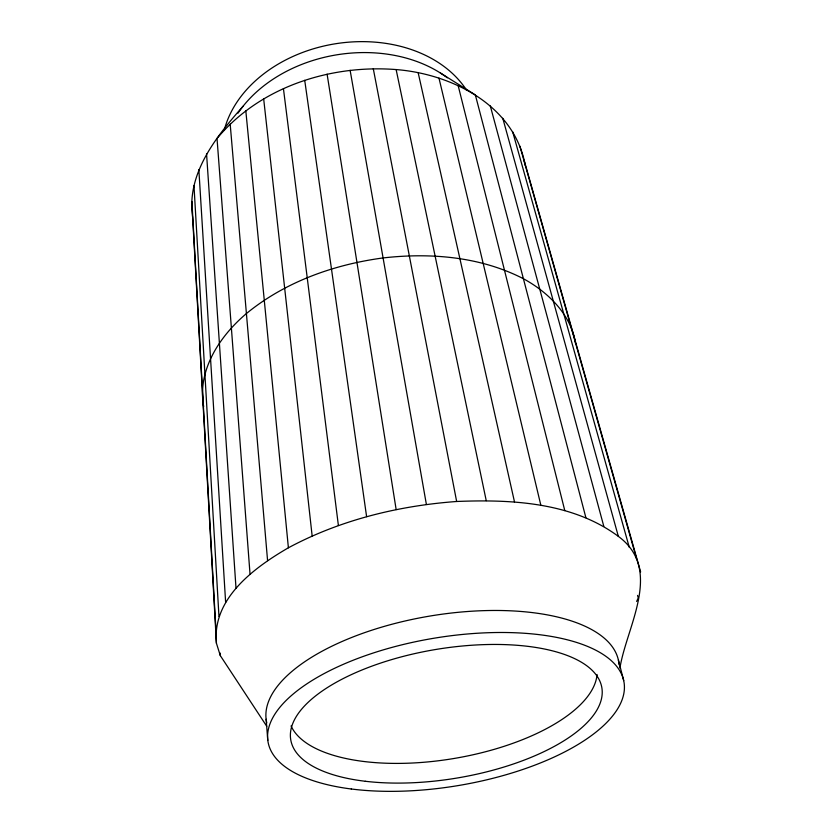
<?xml version="1.0" encoding="UTF-8"?>
<svg xmlns="http://www.w3.org/2000/svg" width="833" height="833" viewBox="0 0 833 833"><rect width="100%" height="100%" fill="white"/><g stroke="black" fill="none" stroke-linecap="round" stroke-linejoin="round"><path stroke-width="1.25" d="M266.747 726.272L220.308 655.613L216.434 643.284L192.61 217.059C186.311 173.451 216.205 136.737 243.069 106.249M216.434 643.284C211.915 598.563 254.117 567.669 288.395 547.791C340.135 520.011 398.309 505.777 456.651 501.487C511.743 499.248 572.386 502.289 618.336 536.358C663.609 569.699 626.52 626.478 619.919 668.108M636.641 601.447L638.255 597.896L637.557 595.408M640.639 571.938L524.374 161.113C511.42 103.781 450.393 73.835 396.133 69.566C330.503 64.443 259.917 86.819 217.028 138.497L250.035 574.218M440.324 72.96L475.341 94.91L585.891 517.699M519.886 146.171L636.745 559.391M512.68 131.801L629.321 547.448M502.788 118.286L618.336 536.358M490.293 105.895L603.81 526.362M618.378 660.007L623.709 680.603M203.668 406.494C196.984 370.175 219.818 336.043 246.412 313.552C285.125 281.804 333.887 264.54 383.086 257.938C430.484 252.545 480.443 256.585 523.405 278.722C548.343 292.289 571.23 314.676 575.613 343.831M458.14 85.57L564.795 510.619M438.97 78.104L540.856 505.308M418.166 72.721L514.502 501.935M396.133 69.566L486.233 500.643M373.288 68.733L456.651 501.487M350.12 70.274L426.392 504.486M327.098 74.158L396.154 509.577M304.722 80.312L366.603 516.647M283.428 88.59L338.396 525.529M524.374 161.113L524.821 164.924M263.665 98.794L312.156 535.994M245.808 110.706L288.395 547.791M230.179 124.034L267.58 560.63M266.133 719.223L267.789 740.433M206.553 153.772L236.01 588.244M198.848 169.568L225.639 602.426M193.974 185.561L218.964 616.482M220.151 653.02L220.308 655.613M191.913 201.482L215.934 630.175M224.327 129.886A129.386 98.034 -9.5 0 1 334.731 43.878A129.386 98.034 -9.5 0 1 466.532 90.12M238.019 113.153A130.354 97.909 -9.5 0 1 447.373 77.823M597.063 674.48A156.094 66.432 -9.5 0 1 454.058 758.478A156.094 66.432 -9.5 0 1 291.061 725.928M266.768 722.773A178.626 76.126 -9.5 0 1 431.025 615.868A178.626 76.126 -9.5 0 1 619.054 664.765M351.287 788.997A180.49 74.668 -9.5 0 0 624.313 690.016A180.49 74.668 -9.5 0 0 362.376 656.748A180.49 74.668 -9.5 0 0 351.287 788.997M365.312 781.271A157.718 65.151 -9.5 0 0 602.186 693.733A157.718 65.151 -9.5 0 0 371.414 666.317A157.718 65.151 -9.5 0 0 365.312 781.271"/></g></svg>
